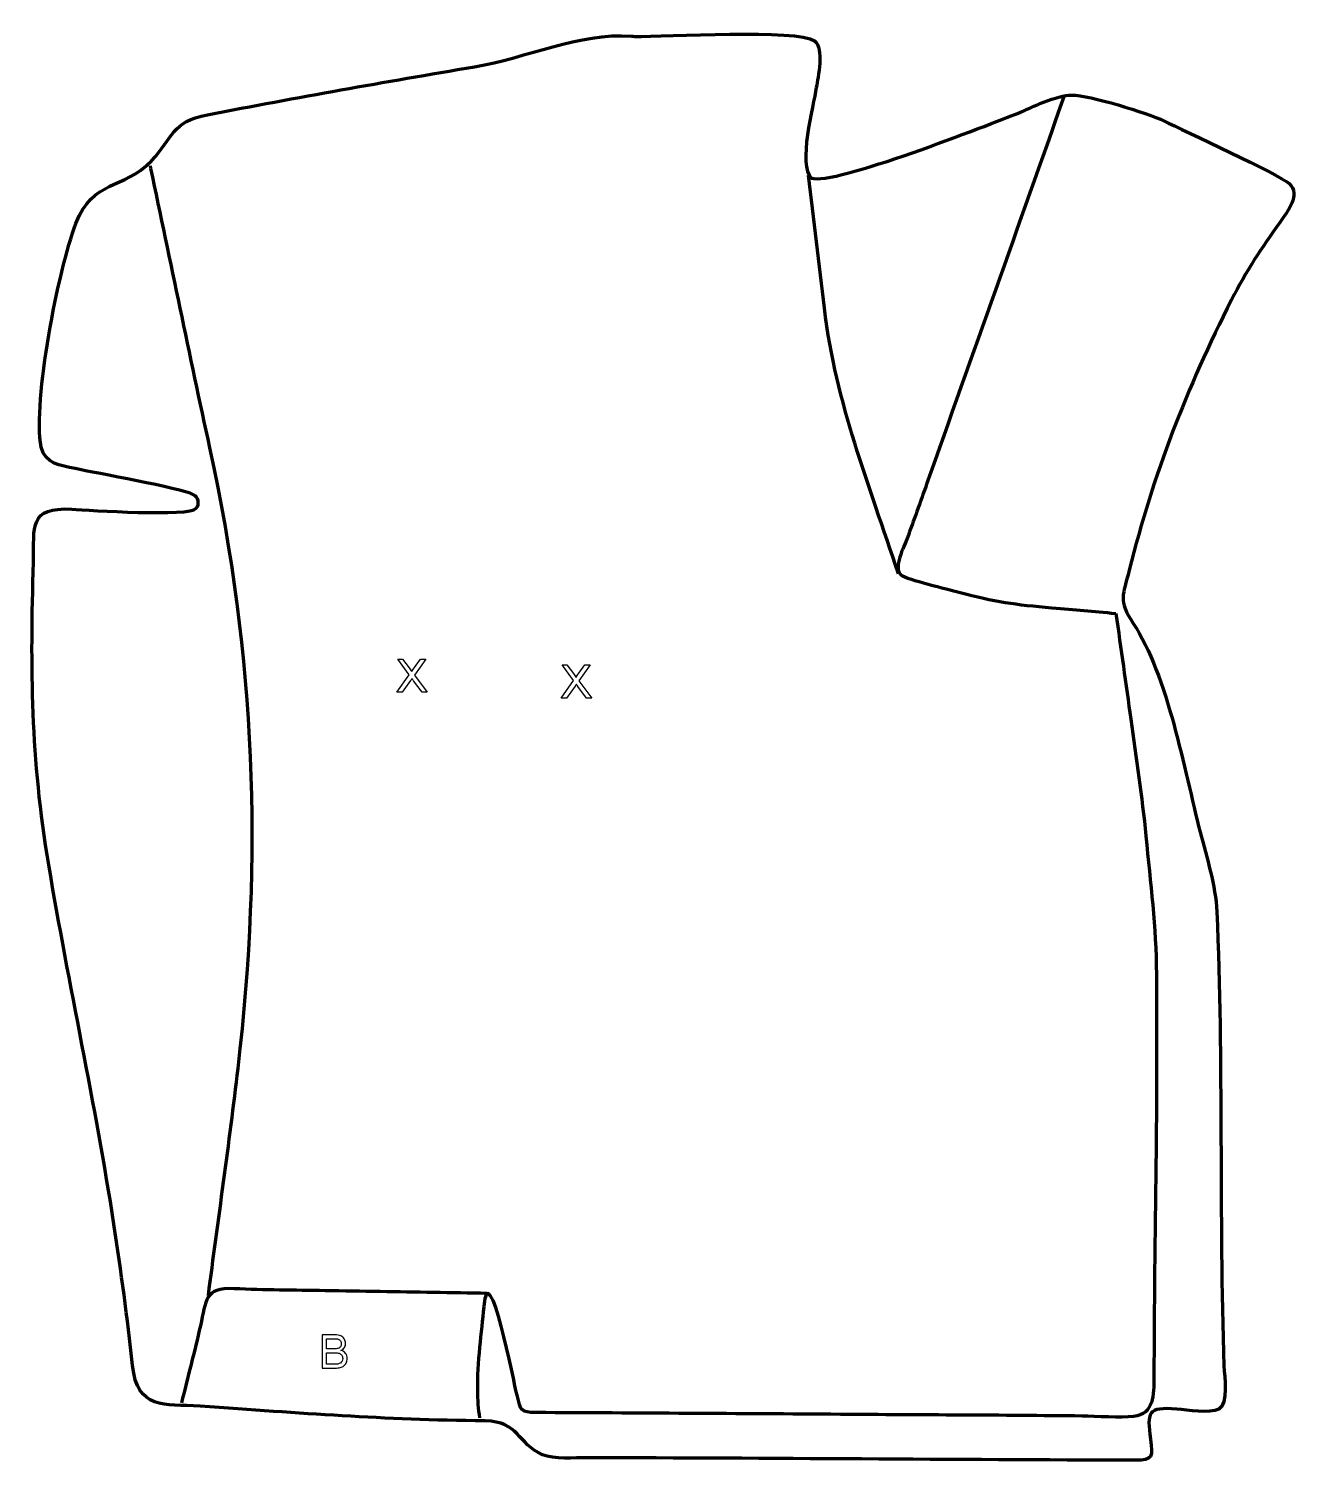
# Model space of a CAD drawing. Header units: millimetres. Extents: x -762 to -65, y 40 to 823.
import ezdxf

# ---------------------------------------------------------------- set-up
doc = ezdxf.new("R2010")
doc.units = ezdxf.units.MM
doc.header["$MEASUREMENT"] = 0
doc.layers.add('layer 2', color=7, linetype='Continuous')
doc.layers.add('layer 3', color=7, linetype='Continuous')

msp = doc.modelspace()

# ---------------------------------------------------------------- linework, layer by layer
at = {"layer": 'layer 2', "color": 142, "lineweight": 158}
for points, knots in [([(-195.2859, 786.4236), (-220.1919, 715.6309), (-245.6102, 644.5707), (-270.5969, 573.8175), (-270.5969, 573.8175), (-274.0901, 563.9258), (-277.6221, 554.0514), (-281.2135, 544.1949), (-281.2135, 544.1949), (-282.8916, 539.8879), (-289.1638, 527.7464), (-284.5224, 524.1475), (-284.5224, 524.1475), (-281.3515, 521.6889), (-258.7129, 516.4344), (-252.8507, 514.8283), (-252.8507, 514.8283), (-233.2885, 509.469), (-222.0963, 507.9753), (-201.9542, 506.2405), (-201.9542, 506.2405), (-189.059, 505.1299), (-179.8391, 504.3047), (-166.947, 503.1561)], [0, 0, 0, 0, 0.14285714, 0.14285714, 0.14285714, 0.14285714, 0.28571429, 0.28571429, 0.28571429, 0.28571429, 0.42857143, 0.42857143, 0.42857143, 0.42857143, 0.57142857, 0.57142857, 0.57142857, 0.57142857, 0.71428571, 0.71428571, 0.71428571, 0.71428571, 1, 1, 1, 1]), ([(-663.6326, 129.8289), (-658.4465, 169.996), (-652.0943, 213.8888), (-647.3968, 254.1037), (-647.3968, 254.1037), (-633.7541, 370.9009), (-637.6973, 478.2763), (-662.8017, 593.6973), (-662.8017, 593.6973), (-673.875, 644.6089), (-684.3678, 695.7032), (-695.1061, 746.6926), (-695.1061, 746.6926), (-695.1061, 746.6926), (-695.4158, 748.1632), (-695.4158, 748.1632)], [0, 0, 0, 0, 0.2, 0.2, 0.2, 0.2, 0.4, 0.4, 0.4, 0.4, 0.6, 0.6, 0.6, 0.6, 1, 1, 1, 1]), ([(-286.0384, 524.7897), (-302.4007, 575.1074), (-319.8903, 616.9676), (-326.5031, 670.1807), (-326.5031, 670.1807), (-329.5094, 694.373), (-332.2917, 718.6431), (-335.1836, 742.8549)], [0, 0, 0, 0, 0.33333333, 0.33333333, 0.33333333, 0.33333333, 1, 1, 1, 1]), ([(-166.947, 503.1561), (-164.2394, 483.8394), (-161.5318, 464.5228), (-158.8242, 445.2061), (-158.8242, 445.2061), (-155.8234, 423.7979), (-152.6601, 402.9214), (-150.5816, 381.3771), (-150.5816, 381.3771), (-148.068, 355.5178), (-144.9739, 331.6775), (-144.8386, 305.5399), (-144.8386, 305.5399), (-144.6583, 270.7025), (-144.6046, 236.4848), (-145.0867, 201.6299), (-145.0867, 201.6299), (-145.6207, 162.7009), (-146.0059, 123.8954), (-146.1988, 84.9634), (-146.1988, 84.9634), (-146.2454, 75.5597), (-146.0462, 64.9164), (-157.3606, 63.5603), (-157.3606, 63.5603), (-164.1538, 62.7461), (-177.8516, 63.7674), (-185.5215, 63.8508), (-185.5215, 63.8508), (-229.5799, 64.3294), (-273.6426, 64.4478), (-317.7025, 64.7577), (-317.7025, 64.7577), (-373.2262, 65.1515), (-428.7207, 65.47), (-484.242, 65.7472), (-484.242, 65.7472), (-492.9679, 65.891), (-492.5166, 66.7375), (-494.7338, 75.2944), (-494.7338, 75.2944), (-496.2514, 81.1512), (-510.2738, 153.9751), (-512.989, 123.5939), (-512.989, 123.5939), (-514.2252, 109.7625), (-516.6323, 93.1996), (-516.4472, 77.8726), (-516.4472, 77.8726), (-516.3849, 72.7106), (-516.0285, 67.6887), (-515.2343, 62.9586)], [0, 0, 0, 0, 0.07142857, 0.07142857, 0.07142857, 0.07142857, 0.14285714, 0.14285714, 0.14285714, 0.14285714, 0.21428571, 0.21428571, 0.21428571, 0.21428571, 0.28571429, 0.28571429, 0.28571429, 0.28571429, 0.35714286, 0.35714286, 0.35714286, 0.35714286, 0.42857143, 0.42857143, 0.42857143, 0.42857143, 0.5, 0.5, 0.5, 0.5, 0.57142857, 0.57142857, 0.57142857, 0.57142857, 0.64285714, 0.64285714, 0.64285714, 0.64285714, 0.71428571, 0.71428571, 0.71428571, 0.71428571, 0.78571429, 0.78571429, 0.78571429, 0.78571429, 0.85714286, 0.85714286, 0.85714286, 0.85714286, 1, 1, 1, 1]), ([(-511.0671, 130.9566), (-530.6148, 131.284), (-550.1626, 131.6113), (-569.7103, 131.9387), (-569.7103, 131.9387), (-579.7348, 132.1066), (-589.7593, 132.2745), (-599.7838, 132.4423), (-599.7838, 132.4423), (-616.3944, 132.7205), (-633.0202, 132.7939), (-649.6163, 133.5465), (-649.6163, 133.5465), (-665.9803, 134.2886), (-664.8444, 127.0707), (-668.0096, 113.202), (-668.0096, 113.202), (-671.199, 99.2276), (-674.9591, 84.9811), (-678.4161, 71.0283)], [0, 0, 0, 0, 0.16666667, 0.16666667, 0.16666667, 0.16666667, 0.33333333, 0.33333333, 0.33333333, 0.33333333, 0.5, 0.5, 0.5, 0.5, 0.66666667, 0.66666667, 0.66666667, 0.66666667, 1, 1, 1, 1])]:
    msp.add_open_spline(points, degree=3, knots=knots, dxfattribs=at)
at = {"layer": 'layer 2', "color": 142}
for points, knots in [([(-543.8351, 459.9982), (-543.8351, 459.9982), (-550.8624, 469.4343), (-550.8624, 469.4343), (-550.8624, 469.4343), (-550.8624, 469.4343), (-544.6733, 478.1846), (-544.6733, 478.1846), (-544.6733, 478.1846), (-544.6733, 478.1846), (-547.5392, 478.1846), (-547.5392, 478.1846), (-547.5392, 478.1846), (-547.5392, 478.1846), (-550.8539, 473.5322), (-550.8539, 473.5322), (-550.8539, 473.5322), (-551.544, 472.567), (-552.0223, 471.8304), (-552.2975, 471.3181), (-552.2975, 471.3181), (-552.7081, 471.9531), (-553.1907, 472.6305), (-553.7453, 473.3459), (-553.7453, 473.3459), (-553.7453, 473.3459), (-557.3775, 478.1846), (-557.3775, 478.1846), (-557.3775, 478.1846), (-557.3775, 478.1846), (-560.0149, 478.1846), (-560.0149, 478.1846), (-560.0149, 478.1846), (-560.0149, 478.1846), (-553.6987, 469.5401), (-553.6987, 469.5401), (-553.6987, 469.5401), (-553.6987, 469.5401), (-560.4975, 459.9982), (-560.4975, 459.9982), (-560.4975, 459.9982), (-560.4975, 459.9982), (-557.5426, 459.9982), (-557.5426, 459.9982), (-557.5426, 459.9982), (-557.5426, 459.9982), (-552.9537, 466.4837), (-552.9537, 466.4837), (-552.9537, 466.4837), (-552.6912, 466.852), (-552.4414, 467.2203), (-552.2086, 467.5843), (-552.2086, 467.5843), (-551.8022, 466.9747), (-551.5143, 466.5472), (-551.3365, 466.3059), (-551.3365, 466.3059), (-551.3365, 466.3059), (-546.7264, 459.9982), (-546.7264, 459.9982), (-546.7264, 459.9982), (-546.7264, 459.9982), (-543.8351, 459.9982), (-543.8351, 459.9982)], [0, 0, 0, 0, 0.05882353, 0.05882353, 0.05882353, 0.05882353, 0.11764706, 0.11764706, 0.11764706, 0.11764706, 0.17647059, 0.17647059, 0.17647059, 0.17647059, 0.23529412, 0.23529412, 0.23529412, 0.23529412, 0.29411765, 0.29411765, 0.29411765, 0.29411765, 0.35294118, 0.35294118, 0.35294118, 0.35294118, 0.41176471, 0.41176471, 0.41176471, 0.41176471, 0.47058824, 0.47058824, 0.47058824, 0.47058824, 0.52941176, 0.52941176, 0.52941176, 0.52941176, 0.58823529, 0.58823529, 0.58823529, 0.58823529, 0.64705882, 0.64705882, 0.64705882, 0.64705882, 0.70588235, 0.70588235, 0.70588235, 0.70588235, 0.76470588, 0.76470588, 0.76470588, 0.76470588, 0.82352941, 0.82352941, 0.82352941, 0.82352941, 0.88235294, 0.88235294, 0.88235294, 0.88235294, 1, 1, 1, 1]), ([(-453.8767, 456.8232), (-453.8767, 456.8232), (-460.904, 466.2593), (-460.904, 466.2593), (-460.904, 466.2593), (-460.904, 466.2593), (-454.7149, 475.0096), (-454.7149, 475.0096), (-454.7149, 475.0096), (-454.7149, 475.0096), (-457.5808, 475.0096), (-457.5808, 475.0096), (-457.5808, 475.0096), (-457.5808, 475.0096), (-460.8955, 470.3572), (-460.8955, 470.3572), (-460.8955, 470.3572), (-461.5856, 469.392), (-462.0639, 468.6554), (-462.3391, 468.1431), (-462.3391, 468.1431), (-462.7497, 468.7781), (-463.2323, 469.4555), (-463.7869, 470.1709), (-463.7869, 470.1709), (-463.7869, 470.1709), (-467.4191, 475.0096), (-467.4191, 475.0096), (-467.4191, 475.0096), (-467.4191, 475.0096), (-470.0565, 475.0096), (-470.0565, 475.0096), (-470.0565, 475.0096), (-470.0565, 475.0096), (-463.7403, 466.3651), (-463.7403, 466.3651), (-463.7403, 466.3651), (-463.7403, 466.3651), (-470.5391, 456.8232), (-470.5391, 456.8232), (-470.5391, 456.8232), (-470.5391, 456.8232), (-467.5842, 456.8232), (-467.5842, 456.8232), (-467.5842, 456.8232), (-467.5842, 456.8232), (-462.9953, 463.3087), (-462.9953, 463.3087), (-462.9953, 463.3087), (-462.7328, 463.677), (-462.483, 464.0453), (-462.2502, 464.4093), (-462.2502, 464.4093), (-461.8438, 463.7997), (-461.5559, 463.3722), (-461.3781, 463.1309), (-461.3781, 463.1309), (-461.3781, 463.1309), (-456.768, 456.8232), (-456.768, 456.8232), (-456.768, 456.8232), (-456.768, 456.8232), (-453.8767, 456.8232), (-453.8767, 456.8232)], [0, 0, 0, 0, 0.05882353, 0.05882353, 0.05882353, 0.05882353, 0.11764706, 0.11764706, 0.11764706, 0.11764706, 0.17647059, 0.17647059, 0.17647059, 0.17647059, 0.23529412, 0.23529412, 0.23529412, 0.23529412, 0.29411765, 0.29411765, 0.29411765, 0.29411765, 0.35294118, 0.35294118, 0.35294118, 0.35294118, 0.41176471, 0.41176471, 0.41176471, 0.41176471, 0.47058824, 0.47058824, 0.47058824, 0.47058824, 0.52941176, 0.52941176, 0.52941176, 0.52941176, 0.58823529, 0.58823529, 0.58823529, 0.58823529, 0.64705882, 0.64705882, 0.64705882, 0.64705882, 0.70588235, 0.70588235, 0.70588235, 0.70588235, 0.76470588, 0.76470588, 0.76470588, 0.76470588, 0.82352941, 0.82352941, 0.82352941, 0.82352941, 0.88235294, 0.88235294, 0.88235294, 0.88235294, 1, 1, 1, 1]), ([(-601.3923, 90.1101), (-601.3923, 90.1101), (-601.3923, 108.2965), (-601.3923, 108.2965), (-601.3923, 108.2965), (-601.3923, 108.2965), (-594.5682, 108.2965), (-594.5682, 108.2965), (-594.5682, 108.2965), (-593.1796, 108.2965), (-592.0663, 108.1145), (-591.2238, 107.7462), (-591.2238, 107.7462), (-590.3856, 107.3779), (-589.7295, 106.8106), (-589.2553, 106.0444), (-589.2553, 106.0444), (-588.777, 105.2824), (-588.5399, 104.4823), (-588.5399, 103.6441), (-588.5399, 103.6441), (-588.5399, 102.8694), (-588.7516, 102.137), (-589.1707, 101.4512), (-589.1707, 101.4512), (-589.5898, 100.7654), (-590.2248, 100.2108), (-591.0757, 99.7875), (-591.0757, 99.7875), (-589.975, 99.4658), (-589.1283, 98.9154), (-588.5399, 98.1365), (-588.5399, 98.1365), (-587.9472, 97.3618), (-587.6509, 96.4432), (-587.6509, 95.3848), (-587.6509, 95.3848), (-587.6509, 94.5297), (-587.8329, 93.7381), (-588.1928, 93.0057), (-588.1928, 93.0057), (-588.5526, 92.2733), (-588.9971, 91.7103), (-589.5263, 91.3124), (-589.5263, 91.3124), (-590.0554, 90.9187), (-590.7201, 90.6181), (-591.5159, 90.4149), (-591.5159, 90.4149), (-592.316, 90.2117), (-593.2939, 90.1101), (-594.4539, 90.1101), (-594.4539, 90.1101), (-594.4539, 90.1101), (-601.3923, 90.1101), (-601.3923, 90.1101)], [0, 0, 0, 0, 0.06666667, 0.06666667, 0.06666667, 0.06666667, 0.13333333, 0.13333333, 0.13333333, 0.13333333, 0.2, 0.2, 0.2, 0.2, 0.26666667, 0.26666667, 0.26666667, 0.26666667, 0.33333333, 0.33333333, 0.33333333, 0.33333333, 0.4, 0.4, 0.4, 0.4, 0.46666667, 0.46666667, 0.46666667, 0.46666667, 0.53333333, 0.53333333, 0.53333333, 0.53333333, 0.6, 0.6, 0.6, 0.6, 0.66666667, 0.66666667, 0.66666667, 0.66666667, 0.73333333, 0.73333333, 0.73333333, 0.73333333, 0.8, 0.8, 0.8, 0.8, 0.86666667, 0.86666667, 0.86666667, 0.86666667, 1, 1, 1, 1]), ([(-598.9793, 100.6511), (-598.9793, 100.6511), (-595.0465, 100.6511), (-595.0465, 100.6511), (-595.0465, 100.6511), (-593.9797, 100.6511), (-593.2135, 100.7231), (-592.7521, 100.8628), (-592.7521, 100.8628), (-592.1382, 101.0448), (-591.6768, 101.3496), (-591.3678, 101.7729), (-591.3678, 101.7729), (-591.0587, 102.1963), (-590.9021, 102.7254), (-590.9021, 103.3647), (-590.9021, 103.3647), (-590.9021, 103.97), (-591.046, 104.5034), (-591.3381, 104.9606), (-591.3381, 104.9606), (-591.626, 105.4221), (-592.0409, 105.7396), (-592.5785, 105.9089), (-592.5785, 105.9089), (-593.1161, 106.0782), (-594.039, 106.1629), (-595.3429, 106.1629), (-595.3429, 106.1629), (-595.3429, 106.1629), (-598.9793, 106.1629), (-598.9793, 106.1629), (-598.9793, 106.1629), (-598.9793, 106.1629), (-598.9793, 100.6511), (-598.9793, 100.6511)], [0, 0, 0, 0, 0.1, 0.1, 0.1, 0.1, 0.2, 0.2, 0.2, 0.2, 0.3, 0.3, 0.3, 0.3, 0.4, 0.4, 0.4, 0.4, 0.5, 0.5, 0.5, 0.5, 0.6, 0.6, 0.6, 0.6, 0.7, 0.7, 0.7, 0.7, 0.8, 0.8, 0.8, 0.8, 1, 1, 1, 1]), ([(-598.9793, 92.2437), (-598.9793, 92.2437), (-594.4496, 92.2437), (-594.4496, 92.2437), (-594.4496, 92.2437), (-593.6707, 92.2437), (-593.1246, 92.2733), (-592.8071, 92.3326), (-592.8071, 92.3326), (-592.2568, 92.43), (-591.7911, 92.5951), (-591.4186, 92.8279), (-591.4186, 92.8279), (-591.046, 93.0607), (-590.7412, 93.3994), (-590.4999, 93.8439), (-590.4999, 93.8439), (-590.2586, 94.2884), (-590.1401, 94.8006), (-590.1401, 95.3806), (-590.1401, 95.3806), (-590.1401, 96.0622), (-590.3137, 96.6506), (-590.665, 97.1544), (-590.665, 97.1544), (-591.0122, 97.6581), (-591.4948, 98.0095), (-592.1128, 98.2127), (-592.1128, 98.2127), (-592.7267, 98.4159), (-593.6157, 98.5175), (-594.7714, 98.5175), (-594.7714, 98.5175), (-594.7714, 98.5175), (-598.9793, 98.5175), (-598.9793, 98.5175), (-598.9793, 98.5175), (-598.9793, 98.5175), (-598.9793, 92.2437), (-598.9793, 92.2437)], [0, 0, 0, 0, 0.09090909, 0.09090909, 0.09090909, 0.09090909, 0.18181818, 0.18181818, 0.18181818, 0.18181818, 0.27272727, 0.27272727, 0.27272727, 0.27272727, 0.36363636, 0.36363636, 0.36363636, 0.36363636, 0.45454545, 0.45454545, 0.45454545, 0.45454545, 0.54545455, 0.54545455, 0.54545455, 0.54545455, 0.63636364, 0.63636364, 0.63636364, 0.63636364, 0.72727273, 0.72727273, 0.72727273, 0.72727273, 0.81818182, 0.81818182, 0.81818182, 0.81818182, 1, 1, 1, 1])]:
    msp.add_open_spline(points, degree=3, knots=knots, dxfattribs=at)
at = {"layer": 'layer 3', "color": 242, "lineweight": 158}
msp.add_open_spline([(-140.7066, 772.7426), (-149.6447, 776.9539), (-181.8168, 786.9378), (-190.9669, 786.8758), (-190.9669, 786.8758), (-199.8672, 786.8155), (-212.1898, 780.2702), (-220.8132, 776.8432), (-220.8132, 776.8432), (-235.1776, 771.1726), (-322.2175, 736.8257), (-333.5226, 741.4461), (-333.5226, 741.4461), (-341.2926, 748.1478), (-332.5421, 781.2006), (-330.9249, 790.9117), (-330.9249, 790.9117), (-329.9927, 796.5095), (-326.6329, 812.5471), (-331.9179, 816.4911), (-331.9179, 816.4911), (-340.9108, 823.202), (-413.8652, 818.6161), (-430.2256, 818.9835), (-430.2256, 818.9835), (-430.8796, 818.9982), (-431.5005, 819.0278), (-432.1522, 819.0681), (-432.1522, 819.0681), (-460.7567, 821.2505), (-489.4027, 807.1309), (-517.9374, 802.3198), (-517.9374, 802.3198), (-567.648, 793.9811), (-614.6551, 785.648), (-664.1144, 776.0616), (-664.1144, 776.0616), (-683.9271, 772.2214), (-682.5979, 763.9039), (-694.6947, 750.9016), (-694.6947, 750.9016), (-710.574, 734.6534), (-726.7906, 740.9795), (-736.1214, 716.5329), (-736.1214, 716.5329), (-745.9289, 690.6647), (-759.7321, 620.0359), (-755.1974, 594.1452), (-755.1974, 594.1452), (-752.8494, 584.835), (-744.8614, 584.1361), (-736.5813, 582.382), (-736.5813, 582.382), (-725.3995, 579.9365), (-679.1077, 571.8697), (-671.7333, 568.1131), (-671.7333, 568.1131), (-669.1474, 566.7959), (-668.346, 563.0376), (-670.2517, 560.6761), (-670.2517, 560.6761), (-674.0723, 555.9416), (-728.8664, 559.6227), (-738.3058, 560.2279), (-738.3058, 560.2279), (-762.0252, 561.3239), (-758.981, 550.9093), (-759.3929, 531.223), (-759.3929, 531.223), (-761.0762, 472.6329), (-760.854, 424.1011), (-751.0154, 365.5034), (-751.0154, 365.5034), (-739.9415, 299.6525), (-725.4879, 234.7857), (-715.3323, 168.868), (-715.3323, 168.868), (-711.3274, 142.7171), (-708.0349, 117.8466), (-705.1762, 91.5437), (-705.1762, 91.5437), (-702.5221, 67.1223), (-688.1043, 70.5436), (-668.172, 69.1887), (-668.172, 69.1887), (-611.7761, 65.3553), (-569.2033, 61.8427), (-512.255, 61.1644), (-512.255, 61.1644), (-493.548, 60.9417), (-494.7525, 48.8639), (-480.7362, 42.6807), (-480.7362, 42.6807), (-474.5037, 39.9312), (-463.2821, 41.0316), (-456.1339, 41.0177), (-456.1339, 41.0177), (-356.1454, 40.8207), (-256.17, 39.9081), (-156.2031, 39.6193), (-156.2031, 39.6193), (-146.6689, 39.5917), (-146.7503, 41.5332), (-148.0366, 51.281), (-148.0366, 51.281), (-149.9372, 65.6838), (-149.9839, 68.9835), (-133.6254, 67.6372), (-133.6254, 67.6372), (-127.529, 67.1354), (-116.0049, 65.101), (-110.5512, 67.5747), (-110.5512, 67.5747), (-105.2772, 70.8697), (-107.6373, 85.3507), (-107.8363, 91.1355), (-107.8363, 91.1355), (-110.6119, 173.8465), (-108.1093, 257.63), (-111.7499, 339.8473), (-111.7499, 339.8473), (-112.3921, 354.3484), (-117.2454, 369.2211), (-120.862, 383.378), (-120.862, 383.378), (-129.5889, 417.5341), (-138.499, 469.0752), (-157.6273, 497.9797), (-157.6273, 497.9797), (-165.6639, 510.4787), (-163.2325, 512.915), (-159.6804, 526.7972), (-159.6804, 526.7972), (-146.3769, 579.9588), (-128.3366, 626.1351), (-103.7417, 674.766), (-103.7417, 674.766), (-95.5039, 690.9061), (-87.476, 702.6208), (-77.1582, 717.3116), (-77.1582, 717.3116), (-73.4673, 722.5668), (-65.4699, 732.5331), (-72.0765, 738.3595), (-72.0765, 738.3595), (-77.8359, 743.4388), (-129.8197, 767.4241), (-140.7066, 772.7426)], degree=3, knots=[0, 0, 0, 0, 0.02631579, 0.02631579, 0.02631579, 0.02631579, 0.05263158, 0.05263158, 0.05263158, 0.05263158, 0.07894737, 0.07894737, 0.07894737, 0.07894737, 0.10526316, 0.10526316, 0.10526316, 0.10526316, 0.13157895, 0.13157895, 0.13157895, 0.13157895, 0.15789474, 0.15789474, 0.15789474, 0.15789474, 0.18421053, 0.18421053, 0.18421053, 0.18421053, 0.21052632, 0.21052632, 0.21052632, 0.21052632, 0.23684211, 0.23684211, 0.23684211, 0.23684211, 0.26315789, 0.26315789, 0.26315789, 0.26315789, 0.28947368, 0.28947368, 0.28947368, 0.28947368, 0.31578947, 0.31578947, 0.31578947, 0.31578947, 0.34210526, 0.34210526, 0.34210526, 0.34210526, 0.36842105, 0.36842105, 0.36842105, 0.36842105, 0.39473684, 0.39473684, 0.39473684, 0.39473684, 0.42105263, 0.42105263, 0.42105263, 0.42105263, 0.44736842, 0.44736842, 0.44736842, 0.44736842, 0.47368421, 0.47368421, 0.47368421, 0.47368421, 0.5, 0.5, 0.5, 0.5, 0.52631579, 0.52631579, 0.52631579, 0.52631579, 0.55263158, 0.55263158, 0.55263158, 0.55263158, 0.57894737, 0.57894737, 0.57894737, 0.57894737, 0.60526316, 0.60526316, 0.60526316, 0.60526316, 0.63157895, 0.63157895, 0.63157895, 0.63157895, 0.65789474, 0.65789474, 0.65789474, 0.65789474, 0.68421053, 0.68421053, 0.68421053, 0.68421053, 0.71052632, 0.71052632, 0.71052632, 0.71052632, 0.73684211, 0.73684211, 0.73684211, 0.73684211, 0.76315789, 0.76315789, 0.76315789, 0.76315789, 0.78947368, 0.78947368, 0.78947368, 0.78947368, 0.81578947, 0.81578947, 0.81578947, 0.81578947, 0.84210526, 0.84210526, 0.84210526, 0.84210526, 0.86842105, 0.86842105, 0.86842105, 0.86842105, 0.89473684, 0.89473684, 0.89473684, 0.89473684, 0.92105263, 0.92105263, 0.92105263, 0.92105263, 0.94736842, 0.94736842, 0.94736842, 0.94736842, 1, 1, 1, 1], dxfattribs=at)

doc.saveas('drawing.dxf')
